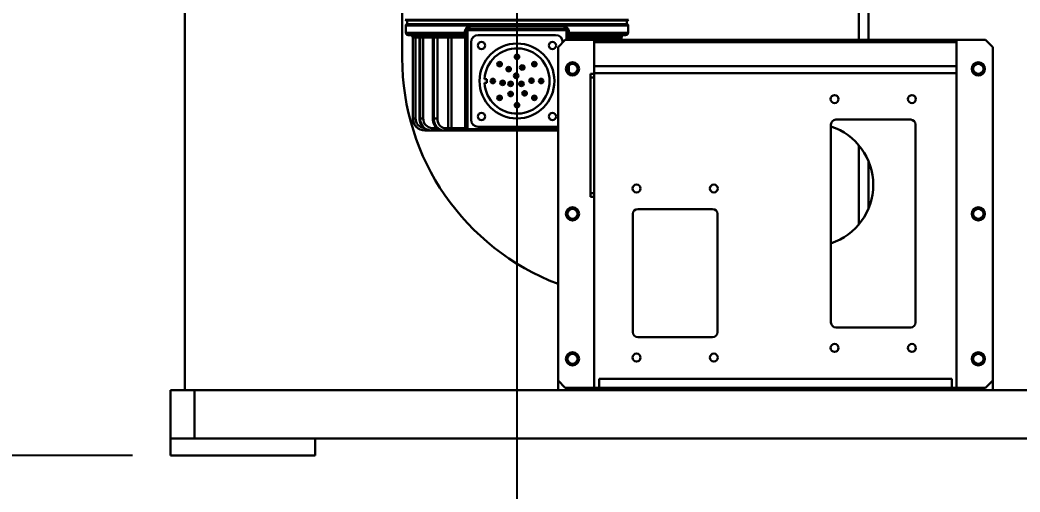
# Model space of a CAD drawing. Header units: millimetres. Extents: x 8 to 22425, y -1213 to 4973.
# Drawn here: x 2276.5 to 2690.5, y 2797.6 to 2993 of the extents above; entities that cross this region are included whole.
import ezdxf

# ---------------------------------------------------------------- set-up
doc = ezdxf.new("R2010")
doc.units = ezdxf.units.MM
doc.header["$PDSIZE"] = -1
doc.styles.get("Standard").update_dxf_attribs({"font": 'hyswlongfangsong.ttf'})
doc.dimstyles.new('ISO-25', dxfattribs={"dimscale": 25, "dimtxt": 3.5, "dimasz": 1.6, "dimexe": 1.25, "dimexo": 0.625, "dimtad": 1, "dimdec": 0, "dimzin": 9, "dimdsep": 46, "dimtxsty": 'Standard', "dimcen": 2.5, "dimadec": 0, "dimazin": 2, "dimtfac": 1, "dimtdec": 0, "dimtofl": 0, "dimtmove": 0, "dimatfit": 3, "dimfxl": 1, "dimarcsym": 0})

# ---------------------------------------------------------------- blocks, each defined once
blk = doc.blocks.new('*D110')
at = {"color": 0, "lineweight": -2, "transparency": 16777216}
for p, q in [((2482.24, 3241.83), (2482.24, 2153.72)), ((733.37, 3168.81), (733.37, 2153.72)), ((2442.24, 2184.97), (773.37, 2184.97))]:
    blk.add_line(p, q, dxfattribs=at)
at = {"color": 0, "transparency": 16777216}
for points in [[(773.37, 2191.64), (773.37, 2178.31), (733.37, 2184.97)], [(2442.24, 2191.64), (2442.24, 2178.31), (2482.24, 2184.97)]]:
    blk.add_solid(points, dxfattribs=at)
at = {"layer": 'Defpoints', "color": 0, "transparency": 16777216}
for p in [(2482.24, 3257.46), (733.37, 3184.44), (733.37, 2184.97)]:
    blk.add_point(p, dxfattribs=at)
at = {"color": 0, "transparency": 16777216, "insert": (1622.97, 2244.35), "char_height": 87.5, "attachment_point": 5}
blk.add_mtext('1749', dxfattribs=at)
blk = doc.blocks.new('*D111')
at = {"color": 0, "lineweight": -2, "transparency": 16777216}
for p, q in [((2482.24, 3184.15), (2482.24, 2639.64)), ((1945.12, 3129.79), (1945.12, 2639.64)), ((1985.12, 2670.89), (2442.24, 2670.89))]:
    blk.add_line(p, q, dxfattribs=at)
at = {"color": 0, "transparency": 16777216}
for points in [[(1985.12, 2677.56), (1985.12, 2664.22), (1945.12, 2670.89)], [(2442.24, 2677.56), (2442.24, 2664.22), (2482.24, 2670.89)]]:
    blk.add_solid(points, dxfattribs=at)
at = {"layer": 'Defpoints', "color": 0, "transparency": 16777216}
for p in [(2482.24, 3199.78), (1945.12, 3145.41), (2482.24, 2670.89)]:
    blk.add_point(p, dxfattribs=at)
at = {"color": 0, "transparency": 16777216, "insert": (2230.91, 2730.27), "char_height": 87.5, "attachment_point": 5}
blk.add_mtext('537', dxfattribs=at)
blk = doc.blocks.new('*D112')
at = {"color": 0, "lineweight": -2, "transparency": 16777216}
for p, q in [((1877.21, 3369.29), (1877.21, 2477.03)), ((2482.24, 3224.15), (2482.24, 2477.03)), ((1917.21, 2508.28), (2442.24, 2508.28))]:
    blk.add_line(p, q, dxfattribs=at)
at = {"color": 0, "transparency": 16777216}
for points in [[(1917.21, 2514.94), (1917.21, 2501.61), (1877.21, 2508.28)], [(2442.24, 2514.94), (2442.24, 2501.61), (2482.24, 2508.28)]]:
    blk.add_solid(points, dxfattribs=at)
at = {"layer": 'Defpoints', "color": 0, "transparency": 16777216}
for p in [(1877.21, 3384.91), (2482.24, 3239.78), (2482.24, 2508.28)]:
    blk.add_point(p, dxfattribs=at)
at = {"color": 0, "transparency": 16777216, "insert": (2218.07, 2567.65), "char_height": 87.5, "attachment_point": 5}
blk.add_mtext('605', dxfattribs=at)
blk = doc.blocks.new('*D113')
at = {"color": 0, "lineweight": -2, "transparency": 16777216}
for p, q in [((2482.24, 3184.15), (2482.24, 2342.38)), ((1701.5, 2463.42), (1701.5, 2342.38)), ((1741.5, 2373.63), (2442.24, 2373.63))]:
    blk.add_line(p, q, dxfattribs=at)
at = {"color": 0, "transparency": 16777216}
for points in [[(1741.5, 2380.3), (1741.5, 2366.96), (1701.5, 2373.63)], [(2442.24, 2380.3), (2442.24, 2366.96), (2482.24, 2373.63)]]:
    blk.add_solid(points, dxfattribs=at)
at = {"layer": 'Defpoints', "color": 0, "transparency": 16777216}
for p in [(2482.24, 3199.78), (1701.5, 2479.05), (2482.24, 2373.63)]:
    blk.add_point(p, dxfattribs=at)
at = {"color": 0, "transparency": 16777216, "insert": (2168.18, 2433), "char_height": 87.5, "attachment_point": 5}
blk.add_mtext('781', dxfattribs=at)
blk = doc.blocks.new('*D159')
at = {"color": 0, "lineweight": -2, "transparency": 16777216}
for p, q in [((2347.87, 3464.78), (3098.74, 3464.78)), ((3067.49, 3424.78), (3067.49, 2852.78)), ((2774.37, 2812.78), (3098.74, 2812.78))]:
    blk.add_line(p, q, dxfattribs=at)
at = {"color": 0, "transparency": 16777216}
for points in [[(3060.82, 3424.78), (3074.15, 3424.78), (3067.49, 3464.78)], [(3060.82, 2852.78), (3074.15, 2852.78), (3067.49, 2812.78)]]:
    blk.add_solid(points, dxfattribs=at)
at = {"layer": 'Defpoints', "color": 0, "transparency": 16777216}
for p in [(2332.24, 3464.78), (2758.74, 2812.78), (3067.49, 2812.78)]:
    blk.add_point(p, dxfattribs=at)
at = {"color": 0, "transparency": 16777216, "insert": (3008.11, 3129.58), "char_height": 87.5, "attachment_point": 5, "rotation": 90}
blk.add_mtext('652', dxfattribs=at)
blk = doc.blocks.new('*D160')
at = {"color": 0, "lineweight": -2, "transparency": 16777216}
for p, q in [((1471.3, 4440.64), (467.05, 4440.64)), ((498.3, 2852.78), (498.3, 4400.64)), ((2323.12, 2812.78), (467.05, 2812.78))]:
    blk.add_line(p, q, dxfattribs=at)
at = {"color": 0, "transparency": 16777216}
for points in [[(491.64, 4400.64), (504.97, 4400.64), (498.3, 4440.64)], [(491.64, 2852.78), (504.97, 2852.78), (498.3, 2812.78)]]:
    blk.add_solid(points, dxfattribs=at)
at = {"layer": 'Defpoints', "color": 0, "transparency": 16777216}
for p in [(498.3, 4440.64), (1486.92, 4440.64), (2338.74, 2812.78)]:
    blk.add_point(p, dxfattribs=at)
at = {"color": 0, "transparency": 16777216, "insert": (438.93, 3626.71), "char_height": 87.5, "attachment_point": 5, "rotation": 90}
blk.add_mtext('1628', dxfattribs=at)
blk = doc.blocks.new('*D161')
at = {"color": 0, "lineweight": -2, "transparency": 16777216}
for p, q in [((2323.12, 2812.78), (467.43, 2812.78)), ((498.68, 2772.78), (498.68, 2496.85)), ((1388.94, 2456.85), (467.43, 2456.85))]:
    blk.add_line(p, q, dxfattribs=at)
at = {"color": 0, "transparency": 16777216}
for points in [[(492.01, 2772.78), (505.34, 2772.78), (498.68, 2812.78)], [(492.01, 2496.85), (505.34, 2496.85), (498.68, 2456.85)]]:
    blk.add_solid(points, dxfattribs=at)
at = {"layer": 'Defpoints', "color": 0, "transparency": 16777216}
for p in [(2338.74, 2812.78), (498.68, 2456.85), (1404.56, 2456.85)]:
    blk.add_point(p, dxfattribs=at)
at = {"color": 0, "transparency": 16777216, "insert": (439.3, 2634.82), "char_height": 87.5, "attachment_point": 5, "rotation": 90}
blk.add_mtext('356', dxfattribs=at)

msp = doc.modelspace()

# ---------------------------------------------------------------- linework, layer by layer
at = {"color": 161, "lineweight": 30, "true_color": 0x67adff}
for p, q in [((2344.74, 3179.78), (2344.74, 2839.78)), ((2434.74, 3042.28), (2434.74, 2977.28)), ((2623.74, 2984.78), (2623.74, 2998.78)), ((2627.74, 2984.78), (2627.74, 2998.78)), ((2528.48, 2993.03), (2436, 2993.03)), ((2436.24, 2990.78), (2436.24, 2987.78)), ((2436.24, 2990.78), (2528.24, 2990.78)), ((2528.02, 2992.78), (2436.46, 2992.78)), ((2436.74, 2991.28), (2436.74, 2992.78)), ((2436.74, 2991.28), (2527.74, 2991.28)), ((2462.24, 2988.78), (2462.24, 2989.28)), ((2502.24, 2989.28), (2462.24, 2989.28)), ((2501.82, 2990.28), (2462.67, 2990.28)), ((2502.24, 2989.28), (2502.24, 2988.78)), ((2527.74, 2991.28), (2527.74, 2992.78)), ((2528.24, 2990.78), (2528.24, 2987.78)), ((2460.71, 2987.78), (2436.24, 2987.78)), ((2460.24, 2986.78), (2437.24, 2986.78)), ((2439.07, 2985.78), (2439.07, 2952.28)), ((2439.08, 2985.78), (2439.07, 2985.78)), ((2439.08, 2985.78), (2439.15, 2985.78)), ((2439.08, 2952.28), (2439.08, 2985.78)), ((2439.15, 2985.78), (2440.27, 2985.78)), ((2439.15, 2985.78), (2439.15, 2952.28)), ((2440.27, 2952.28), (2440.27, 2985.78)), ((2440.27, 2985.78), (2441.88, 2985.78)), ((2441.88, 2985.78), (2441.96, 2985.78)), ((2441.88, 2985.78), (2441.88, 2952.28)), ((2441.96, 2985.78), (2442.15, 2985.78)), ((2441.96, 2952.28), (2441.96, 2985.78)), ((2442.15, 2985.78), (2443.45, 2985.78)), ((2442.15, 2985.78), (2442.15, 2952.28)), ((2443.45, 2952.28), (2443.45, 2985.78)), ((2443.45, 2985.78), (2447.37, 2985.78)), ((2447.37, 2985.78), (2447.58, 2985.78)), ((2447.37, 2985.78), (2447.37, 2952.28)), ((2447.58, 2985.78), (2447.88, 2985.78)), ((2447.58, 2952.28), (2447.58, 2985.78)), ((2447.88, 2985.78), (2449.28, 2985.78)), ((2447.88, 2985.78), (2447.88, 2952.28)), ((2449.28, 2985.78), (2453.7, 2985.78)), ((2449.28, 2952.28), (2449.28, 2985.78)), ((2453.7, 2985.78), (2453.7, 2948.28)), ((2453.7, 2985.78), (2455.07, 2985.78)), ((2455.07, 2985.78), (2460.84, 2985.78)), ((2455.07, 2948.28), (2455.07, 2985.78)), ((2460.71, 2988.28), (2460.71, 2987.78)), ((2460.84, 2985.78), (2460.84, 2948.28)), ((2460.84, 2985.78), (2461.24, 2985.78)), ((2461.24, 2988.28), (2461.74, 2988.28)), ((2461.24, 2988.28), (2461.24, 2948.28)), ((2461.74, 2948.28), (2461.74, 2988.28)), ((2462.24, 2988.78), (2502.24, 2988.78)), ((2466.24, 2986.78), (2498.24, 2986.78)), ((2502.74, 2988.28), (2503.24, 2988.28)), ((2502.74, 2988.28), (2502.74, 2984.78)), ((2503.24, 2984.78), (2503.24, 2988.28)), ((2503.28, 2987.78), (2503.24, 2987.78)), ((2503.24, 2985.78), (2503.65, 2985.78)), ((2503.65, 2985.78), (2509.42, 2985.78)), ((2503.65, 2984.78), (2503.65, 2985.78)), ((2503.77, 2987.78), (2503.77, 2988.28)), ((2528.24, 2987.78), (2503.77, 2987.78)), ((2527.24, 2986.78), (2504.24, 2986.78)), ((2509.42, 2985.78), (2510.78, 2985.78)), ((2509.42, 2985.78), (2509.42, 2984.78)), ((2510.78, 2985.78), (2515.2, 2985.78)), ((2510.78, 2984.78), (2510.78, 2985.78)), ((2515.2, 2985.78), (2516.6, 2985.78)), ((2515.2, 2985.78), (2515.2, 2984.78)), ((2516.6, 2985.78), (2516.9, 2985.78)), ((2516.6, 2984.78), (2516.6, 2985.78)), ((2516.9, 2985.78), (2517.11, 2985.78)), ((2516.9, 2985.78), (2516.9, 2984.78)), ((2517.11, 2984.78), (2517.11, 2985.78)), ((2517.11, 2985.78), (2521.03, 2985.78)), ((2521.03, 2985.78), (2522.33, 2985.78)), ((2521.03, 2985.78), (2521.03, 2984.78)), ((2522.33, 2985.78), (2522.53, 2985.78)), ((2522.33, 2984.78), (2522.33, 2985.78)), ((2522.53, 2985.78), (2522.6, 2985.78)), ((2522.53, 2985.78), (2522.53, 2984.78)), ((2522.6, 2984.78), (2522.6, 2985.78)), ((2522.6, 2985.78), (2524.21, 2985.78)), ((2524.21, 2985.78), (2525.34, 2985.78)), ((2524.21, 2985.78), (2524.21, 2984.78)), ((2525.34, 2985.78), (2525.53, 2985.78)), ((2525.34, 2984.78), (2525.34, 2985.78)), ((2525.53, 2985.78), (2525.53, 2984.78)), ((2463.24, 2951.78), (2463.24, 2983.78)), ((2502.24, 2984.78), (2499.24, 2981.78)), ((2499.24, 2843.78), (2499.24, 2981.78)), ((2502.24, 2984.78), (2514.24, 2984.78)), ((2514.24, 2984.78), (2664.24, 2984.78)), ((2514.24, 2984.78), (2514.24, 2983.9)), ((2514.24, 2983.9), (2664.24, 2983.9)), ((2514.24, 2983.9), (2514.24, 2973.9)), ((2664.24, 2984.78), (2664.24, 2983.9)), ((2664.24, 2984.78), (2676.24, 2984.78)), ((2664.24, 2983.9), (2664.24, 2973.9)), ((2679.24, 2981.78), (2676.24, 2984.78)), ((2679.24, 2981.78), (2679.24, 2843.78)), ((2482.24, 2977.78), (2481.29, 2977.78)), ((2482.24, 2977.78), (2483.19, 2977.78)), ((2475.05, 2974.73), (2474.1, 2974.73)), ((2475.05, 2974.73), (2476, 2974.73)), ((2478.8, 2972.69), (2477.85, 2972.69)), ((2478.8, 2972.69), (2479.75, 2972.69)), ((2484.44, 2973.36), (2483.49, 2973.36)), ((2484.44, 2973.36), (2485.39, 2973.36)), ((2489.43, 2974.73), (2488.48, 2974.73)), ((2489.43, 2974.73), (2490.38, 2974.73)), ((2503.24, 2972.14), (2503.24, 2973.42)), ((2503.65, 2971.41), (2503.65, 2974.14)), ((2514.24, 2973.9), (2664.24, 2973.9)), ((2514.24, 2973.9), (2514.24, 2971.03)), ((2664.24, 2973.9), (2664.24, 2971.03)), ((2468.76, 2968.53), (2469.74, 2968.53)), ((2469.74, 2968.53), (2469.74, 2967.03)), ((2481.9, 2969.95), (2480.95, 2969.95)), ((2481.9, 2969.95), (2482.84, 2969.95)), ((2514.24, 2970.78), (2512.74, 2970.78)), ((2512.74, 2970.78), (2512.74, 2969.28)), ((2514.24, 2969.28), (2512.74, 2969.28)), ((2512.74, 2969.28), (2512.74, 2921.28)), ((2514.24, 2971.03), (2514.24, 2840.78)), ((2514.24, 2971.03), (2664.24, 2971.03)), ((2664.24, 2971.03), (2664.24, 2840.78)), ((2469.74, 2967.03), (2468.76, 2967.03)), ((2472.24, 2967.78), (2471.29, 2967.78)), ((2472.24, 2967.78), (2473.19, 2967.78)), ((2476.29, 2967.03), (2475.34, 2967.03)), ((2476.29, 2967.03), (2477.24, 2967.03)), ((2479.6, 2966.59), (2478.65, 2966.59)), ((2479.6, 2966.59), (2480.55, 2966.59)), ((2484.07, 2966.59), (2483.12, 2966.59)), ((2484.07, 2966.59), (2485.02, 2966.59)), ((2488.24, 2967.92), (2487.29, 2967.92)), ((2488.24, 2967.92), (2489.19, 2967.92)), ((2492.24, 2967.78), (2491.29, 2967.78)), ((2492.24, 2967.78), (2493.19, 2967.78)), ((2475.05, 2960.82), (2474.1, 2960.82)), ((2475.05, 2960.82), (2476, 2960.82)), ((2479.6, 2962.39), (2478.65, 2962.39)), ((2479.6, 2962.39), (2480.55, 2962.39)), ((2485.39, 2962.67), (2484.44, 2962.67)), ((2485.39, 2962.67), (2486.34, 2962.67)), ((2489.43, 2960.82), (2488.48, 2960.82)), ((2489.43, 2960.82), (2490.38, 2960.82)), ((2482.24, 2957.78), (2481.29, 2957.78)), ((2482.24, 2957.78), (2483.19, 2957.78)), ((2439.08, 2952.28), (2439.07, 2952.28)), ((2439.15, 2952.28), (2439.08, 2952.28)), ((2440.27, 2952.28), (2439.15, 2952.28)), ((2441.96, 2952.28), (2441.88, 2952.28)), ((2442.15, 2952.28), (2441.96, 2952.28)), ((2443.45, 2952.28), (2442.15, 2952.28)), ((2447.58, 2952.28), (2447.37, 2952.28)), ((2447.88, 2952.28), (2447.58, 2952.28)), ((2449.28, 2952.28), (2447.88, 2952.28)), ((2645.24, 2951.78), (2614.24, 2951.78)), ((2448.6, 2948.28), (2447.15, 2948.28)), ((2448.6, 2948.79), (2448.6, 2948.28)), ((2449.05, 2948.28), (2448.6, 2948.28)), ((2453.7, 2948.28), (2452.46, 2948.28)), ((2455.07, 2948.28), (2453.7, 2948.28)), ((2460.84, 2948.28), (2455.07, 2948.28)), ((2461.24, 2948.28), (2460.84, 2948.28)), ((2461.74, 2948.28), (2461.24, 2948.28)), ((2462.24, 2947.28), (2462.24, 2947.78)), ((2499.24, 2947.78), (2462.24, 2947.78)), ((2498.24, 2948.78), (2466.24, 2948.78)), ((2612.24, 2949.78), (2612.24, 2867.78)), ((2647.24, 2867.78), (2647.24, 2949.78)), ((2444.1, 2947.28), (2444.04, 2947.28)), ((2445.66, 2947.28), (2444.1, 2947.28)), ((2446.58, 2947.28), (2445.66, 2947.28)), ((2445.89, 2947.37), (2446.77, 2947.28)), ((2446.77, 2947.28), (2446.58, 2947.28)), ((2448.22, 2947.28), (2446.77, 2947.28)), ((2450.78, 2947.28), (2448.22, 2947.28)), ((2451.55, 2947.28), (2450.78, 2947.28)), ((2451.85, 2947.28), (2451.55, 2947.28)), ((2453.09, 2947.28), (2451.85, 2947.28)), ((2455.82, 2947.28), (2453.09, 2947.28)), ((2461.43, 2947.28), (2455.82, 2947.28)), ((2462.24, 2947.28), (2461.43, 2947.28)), ((2462.24, 2947.28), (2499.24, 2947.28)), ((2623.74, 2908.34), (2623.74, 2941.21)), ((2627.74, 2914.88), (2627.74, 2934.68)), ((2514.24, 2921.28), (2512.74, 2921.28)), ((2512.74, 2921.28), (2512.74, 2919.78)), ((2514.24, 2919.78), (2512.74, 2919.78)), ((2563.24, 2914.78), (2532.24, 2914.78)), ((2530.24, 2912.78), (2530.24, 2863.78)), ((2565.24, 2863.78), (2565.24, 2912.78)), ((2614.24, 2865.78), (2645.24, 2865.78)), ((2532.24, 2861.78), (2563.24, 2861.78)), ((2516.24, 2844.51), (2662.24, 2844.51)), ((2516.24, 2840.78), (2516.24, 2844.51)), ((2662.24, 2844.51), (2662.24, 2840.78)), ((2499.24, 2839.78), (2499.24, 2843.78)), ((2499.24, 2843.78), (2502.24, 2840.78)), ((2514.24, 2840.78), (2502.24, 2840.78)), ((2516.24, 2840.78), (2514.24, 2840.78)), ((2516.24, 2840.78), (2662.24, 2840.78)), ((2662.24, 2840.78), (2664.24, 2840.78)), ((2676.24, 2840.78), (2664.24, 2840.78)), ((2676.24, 2840.78), (2679.24, 2843.78)), ((2679.24, 2843.78), (2679.24, 2839.78)), ((2338.74, 2819.78), (2338.74, 2839.78)), ((2338.74, 2839.78), (2348.74, 2839.78)), ((2348.74, 2839.78), (2348.74, 2819.78)), ((2348.74, 2839.78), (2748.74, 2839.78)), ((2338.74, 2815.78), (2338.74, 2819.78)), ((2338.74, 2819.78), (2348.74, 2819.78)), ((2398.74, 2819.78), (2348.74, 2819.78)), ((2348.74, 2819.78), (2748.74, 2819.78)), ((2398.74, 2815.78), (2398.74, 2819.78)), ((2338.74, 2815.78), (2338.74, 2812.78)), ((2398.74, 2815.78), (2398.74, 2812.78)), ((2338.74, 2812.78), (2398.74, 2812.78))]:
    msp.add_line(p, q, dxfattribs=at)
at = {"color": 161, "lineweight": 30, "true_color": 0x67adff, "flags": 128}
for points in [[(2443.45, 2985.78), (2443.46, 2985.97), (2443.48, 2986.16), (2443.52, 2986.33), (2443.57, 2986.48), (2443.62, 2986.61), (2443.69, 2986.7), (2443.76, 2986.76), (2443.84, 2986.78)], [(2449.28, 2985.78), (2449.3, 2985.97), (2449.33, 2986.16), (2449.39, 2986.33), (2449.46, 2986.48), (2449.56, 2986.61), (2449.66, 2986.7), (2449.77, 2986.76), (2449.89, 2986.78)], [(2454.31, 2986.78), (2454.19, 2986.76), (2454.08, 2986.7), (2453.97, 2986.61), (2453.88, 2986.48), (2453.81, 2986.33), (2453.75, 2986.16), (2453.71, 2985.97), (2453.7, 2985.78)], [(2460.24, 2986.78), (2460.36, 2986.76), (2460.47, 2986.7), (2460.57, 2986.61), (2460.66, 2986.48), (2460.74, 2986.33), (2460.79, 2986.16), (2460.82, 2985.97), (2460.84, 2985.78)], [(2504.24, 2986.78), (2504.13, 2986.76), (2504.01, 2986.7), (2503.91, 2986.61), (2503.82, 2986.48), (2503.75, 2986.33), (2503.69, 2986.16), (2503.66, 2985.97), (2503.65, 2985.78)], [(2510.78, 2985.78), (2510.77, 2985.97), (2510.73, 2986.16), (2510.68, 2986.33), (2510.6, 2986.48), (2510.51, 2986.61), (2510.4, 2986.7), (2510.29, 2986.76), (2510.17, 2986.78)], [(2514.59, 2986.78), (2514.71, 2986.76), (2514.82, 2986.7), (2514.93, 2986.61), (2515.02, 2986.48), (2515.1, 2986.33), (2515.15, 2986.16), (2515.19, 2985.97), (2515.2, 2985.78)], [(2520.65, 2986.78), (2520.72, 2986.76), (2520.79, 2986.7), (2520.86, 2986.61), (2520.92, 2986.48), (2520.96, 2986.33), (2521, 2986.16), (2521.02, 2985.97), (2521.03, 2985.78)], [(2446.77, 2947.28), (2446.84, 2947.3), (2446.91, 2947.35), (2446.98, 2947.45), (2447.04, 2947.57), (2447.09, 2947.72), (2447.12, 2947.89), (2447.14, 2948.08), (2447.15, 2948.28)], [(2448.6, 2948.28), (2448.59, 2948.08), (2448.57, 2947.89), (2448.53, 2947.72), (2448.49, 2947.57), (2448.43, 2947.45), (2448.36, 2947.35), (2448.29, 2947.3), (2448.22, 2947.28)], [(2451.85, 2947.28), (2451.97, 2947.3), (2452.08, 2947.35), (2452.19, 2947.45), (2452.28, 2947.57), (2452.36, 2947.72), (2452.41, 2947.89), (2452.45, 2948.08), (2452.46, 2948.28)], [(2453.7, 2948.28), (2453.69, 2948.08), (2453.66, 2947.89), (2453.6, 2947.72), (2453.52, 2947.57), (2453.43, 2947.45), (2453.33, 2947.35), (2453.21, 2947.3), (2453.09, 2947.28)], [(2461.43, 2947.28), (2461.31, 2947.3), (2461.2, 2947.35), (2461.1, 2947.45), (2461.01, 2947.57), (2460.94, 2947.72), (2460.88, 2947.89), (2460.85, 2948.08), (2460.84, 2948.28)], [(2498.24, 2948.78), (2498.83, 2948.83), (2499.24, 2948.95)], [(2446.58, 2947.28), (2445.68, 2947.37), (2445.67, 2947.37)]]:
    msp.add_lwpolyline(points, dxfattribs=at)
at = {"color": 161, "lineweight": 30, "true_color": 0x67adff}
for centre, radius in [((2505.24, 2972.78), 2.75), ((2505.24, 2972.78), 2.1), ((2673.24, 2972.78), 2.75), ((2673.24, 2972.78), 2.1), ((2613.74, 2960.28), 1.65), ((2645.74, 2960.28), 1.65), ((2531.74, 2923.28), 1.65), ((2563.74, 2923.28), 1.65), ((2505.24, 2912.78), 2.75), ((2505.24, 2912.78), 2.1), ((2673.24, 2912.78), 2.75), ((2673.24, 2912.78), 2.1), ((2613.74, 2857.28), 1.65), ((2645.74, 2857.28), 1.65), ((2505.24, 2852.78), 2.75), ((2505.24, 2852.78), 2.1), ((2531.74, 2853.28), 1.65), ((2563.74, 2853.28), 1.65), ((2673.24, 2852.78), 2.75), ((2673.24, 2852.78), 2.1)]:
    msp.add_circle(centre, radius, dxfattribs=at)
for centre, radius, start, end in [((2438.64, 2997.28), 5, 238.2117, 244.1581), ((2436.74, 2990.78), 0.5, 90, 180), ((2462.24, 2988.28), 1, 90, 180), ((2502.24, 2988.28), 1, 0, 90), ((2527.74, 2990.78), 0.5, 0, 90), ((2525.84, 2997.28), 5, 295.8419, 301.7883), ((2437.24, 2987.78), 1, 180, 270), ((2438.07, 2985.78), 1, 0, 90), ((2438.08, 2985.78), 0.996, 359.7808, 89.7486), ((2438.15, 2985.78), 0.996, 359.7418, 89.76), ((2442.29, 2986.02), 2.03, 158.1869, 186.9257), ((2440.88, 2985.78), 1, 0, 90), ((2440.99, 2985.81), 0.964, 357.8016, 87.6515), ((2441.19, 2985.81), 0.964, 357.8016, 87.6515), ((2446.37, 2985.78), 1, 0, 90), ((2446.67, 2985.87), 0.915, 354.1921, 82.6688), ((2446.97, 2985.87), 0.914, 354.1619, 82.6654), ((2454.17, 2985.88), 0.903, 353.1327, 80.9606), ((2461.83, 2985.83), 1.07, 143.9346, 164.0659), ((2462.24, 2988.28), 0.5, 90, 180), ((2466.24, 2983.78), 3, 90, 180), ((2498.24, 2983.78), 3, 0, 90), ((2502.24, 2988.28), 0.5, 0, 90), ((2502.66, 2985.83), 1.06, 15.8995, 36.251), ((2510.31, 2985.88), 0.904, 99.093, 186.8137), ((2517.51, 2985.87), 0.915, 97.3312, 185.8079), ((2517.81, 2985.87), 0.915, 97.3495, 185.7896), ((2518.11, 2985.78), 1, 90, 180), ((2523.3, 2985.81), 0.964, 92.3182, 182.1992), ((2523.49, 2985.81), 0.965, 92.364, 182.1535), ((2523.6, 2985.78), 1, 90, 180), ((2522.2, 2986.02), 2.03, 353.0331, 21.8543), ((2526.33, 2985.78), 0.996, 90.24, 180.2582), ((2526.53, 2985.78), 0.996, 90.24, 180.2582), ((2527.24, 2987.78), 1, 270, 0), ((2467.56, 2982.46), 1.5, 0, 180), ((2467.56, 2982.46), 1.5, 180, 0), ((2482.24, 2967.78), 15.5, 0, 180), ((2482.24, 2967.78), 13.5, 0, 176.8153), ((2496.92, 2982.46), 1.5, 0, 180), ((2496.92, 2982.46), 1.5, 180, 0), ((2534.74, 2977.28), 100, 180, 249.2066), ((2482.24, 2977.78), 0.949, 90, 180), ((2482.24, 2977.78), 0.949, 180, 270), ((2482.24, 2977.78), 0.949, 0, 90), ((2482.24, 2977.78), 0.949, 270, 0), ((2475.05, 2974.73), 0.949, 90, 180), ((2475.05, 2974.73), 0.949, 180, 270), ((2475.05, 2974.73), 0.949, 0, 90), ((2475.05, 2974.73), 0.949, 270, 0), ((2478.8, 2972.69), 0.949, 90, 180), ((2478.8, 2972.69), 0.949, 180, 270), ((2478.8, 2972.69), 0.949, 0, 90), ((2478.8, 2972.69), 0.949, 270, 0), ((2484.44, 2973.36), 0.949, 90, 180), ((2484.44, 2973.36), 0.949, 180, 270), ((2484.44, 2973.36), 0.949, 0, 90), ((2484.44, 2973.36), 0.949, 270, 0), ((2489.43, 2974.73), 0.949, 90, 180), ((2489.43, 2974.73), 0.949, 180, 270), ((2489.43, 2974.73), 0.949, 0, 90), ((2489.43, 2974.73), 0.949, 270, 0), ((2472.24, 2967.78), 0.949, 90, 180), ((2472.24, 2967.78), 0.949, 0, 90), ((2481.9, 2969.95), 0.949, 90, 180), ((2481.9, 2969.95), 0.949, 180, 270), ((2481.9, 2969.95), 0.949, 0, 90), ((2481.9, 2969.95), 0.949, 270, 0), ((2488.24, 2967.92), 0.949, 90, 180), ((2488.24, 2967.92), 0.949, 0, 90), ((2492.24, 2967.78), 0.949, 90, 180), ((2492.24, 2967.78), 0.949, 0, 90), ((2482.24, 2967.78), 15.5, 180, 0), ((2482.24, 2967.78), 13.5, 183.1847, 0), ((2472.24, 2967.78), 0.949, 180, 270), ((2472.24, 2967.78), 0.949, 270, 0), ((2476.29, 2967.03), 0.949, 90, 180), ((2476.29, 2967.03), 0.949, 180, 270), ((2476.29, 2967.03), 0.949, 0, 90), ((2476.29, 2967.03), 0.949, 270, 0), ((2479.6, 2966.59), 0.949, 90, 180), ((2479.6, 2966.59), 0.949, 180, 270), ((2479.6, 2966.59), 0.949, 0, 90), ((2479.6, 2966.59), 0.949, 270, 0), ((2484.07, 2966.59), 0.949, 90, 180), ((2484.07, 2966.59), 0.949, 180, 270), ((2484.07, 2966.59), 0.949, 0, 90), ((2484.07, 2966.59), 0.949, 270, 0), ((2488.24, 2967.92), 0.949, 180, 270), ((2488.24, 2967.92), 0.949, 270, 0), ((2492.24, 2967.78), 0.949, 180, 270), ((2492.24, 2967.78), 0.949, 270, 0), ((2475.05, 2960.82), 0.949, 90, 180), ((2475.05, 2960.82), 0.949, 180, 270), ((2475.05, 2960.82), 0.949, 0, 90), ((2475.05, 2960.82), 0.949, 270, 0), ((2479.6, 2962.39), 0.949, 90, 180), ((2479.6, 2962.39), 0.949, 180, 270), ((2479.6, 2962.39), 0.949, 0, 90), ((2479.6, 2962.39), 0.949, 270, 0), ((2485.39, 2962.67), 0.949, 90, 180), ((2485.39, 2962.67), 0.949, 180, 270), ((2485.39, 2962.67), 0.949, 0, 90), ((2485.39, 2962.67), 0.949, 270, 0), ((2489.43, 2960.82), 0.949, 90, 180), ((2489.43, 2960.82), 0.949, 180, 270), ((2489.43, 2960.82), 0.949, 0, 90), ((2489.43, 2960.82), 0.949, 270, 0), ((2482.24, 2957.78), 0.949, 90, 180), ((2482.24, 2957.78), 0.949, 180, 270), ((2482.24, 2957.78), 0.949, 0, 90), ((2482.24, 2957.78), 0.949, 270, 0), ((2444.06, 2952.26), 4.98, 179.7517, 269.7558), ((2444.13, 2952.26), 4.98, 179.7595, 269.7535), ((2444.26, 2952.26), 3.99, 179.7833, 260.8864), ((2446.9, 2952.16), 4.94, 178.6631, 255.6257), ((2447.03, 2952.12), 4.89, 178.149, 256.4356), ((2447.31, 2952.13), 3.86, 177.8267, 267.6487), ((2452.13, 2951.81), 4.57, 174.1865, 262.6678), ((2452.43, 2951.81), 4.57, 174.1958, 262.6585), ((2452.93, 2951.91), 3.66, 174.1806, 262.672), ((2466.24, 2951.78), 3, 180, 270), ((2467.56, 2953.1), 1.5, 0, 180), ((2467.56, 2953.1), 1.5, 180, 0), ((2496.92, 2953.1), 1.5, 0, 180), ((2496.92, 2953.1), 1.5, 180, 0), ((2614.24, 2949.78), 2, 90, 180), ((2645.24, 2949.78), 2, 0, 90), ((2442.58, 2947.91), 1.65, 337.3626, 2.8012), ((2455.96, 2948.17), 0.904, 173.186, 260.9075), ((2462.24, 2948.28), 1, 180, 270), ((2462.24, 2948.28), 0.5, 180, 270), ((2604.24, 2924.78), 25.5, 0, 71.7161), ((2445.57, 2947.39), 0.145, 307.9852, 349.6779), ((2450.79, 2948.14), 0.867, 218.9892, 269.1022), ((2604.24, 2924.78), 25.5, 288.2839, 0), ((2532.24, 2912.78), 2, 90, 180), ((2563.24, 2912.78), 2, 0, 90), ((2614.24, 2867.78), 2, 180, 270), ((2645.24, 2867.78), 2, 270, 0), ((2532.24, 2863.78), 2, 180, 270), ((2563.24, 2863.78), 2, 270, 0)]:
    msp.add_arc(centre, radius, start, end, dxfattribs=at)
for points, knots in [([(2460.71, 2988.28), (2460.72, 2988.42), (2460.73, 2988.69), (2460.86, 2989.08), (2461.06, 2989.44), (2461.39, 2989.83), (2461.93, 2990.19), (2462.42, 2990.25), (2462.67, 2990.28)], [0, 0, 0, 0, 0.126407, 0.252993, 0.378781, 0.504191, 0.752572, 1, 1, 1, 1]), ([(2462.24, 2989.28), (2462.3, 2989.29), (2462.38, 2989.31), (2462.48, 2989.44), (2462.54, 2989.56), (2462.6, 2989.72), (2462.65, 2989.96), (2462.66, 2990.15), (2462.67, 2990.28)], [0, 0, 0, 0, 0.239282, 0.368244, 0.500054, 0.631636, 0.760504, 1, 1, 1, 1]), ([(2503.77, 2988.28), (2503.77, 2988.4), (2503.75, 2988.65), (2503.61, 2989.15), (2503.25, 2989.71), (2502.6, 2990.18), (2502.08, 2990.24), (2501.82, 2990.28)], [0, 0, 0, 0, 0.11462, 0.23032, 0.473096, 0.729938, 1, 1, 1, 1]), ([(2501.82, 2990.28), (2501.82, 2990.15), (2501.83, 2989.96), (2501.88, 2989.72), (2501.94, 2989.56), (2502.01, 2989.44), (2502.11, 2989.31), (2502.19, 2989.29), (2502.24, 2989.28)], [0, 0, 0, 0, 0.239475, 0.368391, 0.499962, 0.63166, 0.760611, 1, 1, 1, 1]), ([(2502.24, 2989.28), (2502.24, 2989.28), (2502.25, 2989.28), (2502.29, 2989.28), (2502.38, 2989.27), (2502.46, 2989.24), (2502.51, 2989.23)], [0, 0, 0, 0, 0.011489, 0.114627, 0.412091, 1, 1, 1, 1]), ([(2460.24, 2986.78), (2460.3, 2986.79), (2460.41, 2986.81), (2460.54, 2986.99), (2460.63, 2987.19), (2460.67, 2987.36), (2460.7, 2987.56), (2460.71, 2987.71), (2460.71, 2987.78)], [0, 0, 0, 0, 0.277497, 0.539903, 0.666844, 0.78011, 0.89308, 1, 1, 1, 1]), ([(2460.24, 2986.78), (2460.37, 2986.76), (2460.63, 2986.73), (2460.96, 2986.5), (2461.2, 2986.17), (2461.23, 2985.91), (2461.24, 2985.78)], [0, 0, 0, 0, 0.250118, 0.500008, 0.750056, 1, 1, 1, 1]), ([(2460.71, 2988.28), (2460.79, 2988.28), (2460.94, 2988.28), (2461.11, 2988.28), (2461.22, 2988.28), (2461.23, 2988.28), (2461.24, 2988.28)], [0, 0, 0, 0, 0.249891, 0.499784, 0.75011, 1, 1, 1, 1]), ([(2461.21, 2987.78), (2461.21, 2987.78), (2461.19, 2987.78), (2461.1, 2987.78), (2460.94, 2987.78), (2460.79, 2987.78), (2460.71, 2987.78)], [0, 0, 0, 0, 0.008253, 0.339218, 0.669611, 1, 1, 1, 1]), ([(2461.24, 2985.8), (2461.24, 2985.89), (2461.24, 2986.05), (2461.23, 2986.52), (2461.22, 2987.02), (2461.22, 2987.45), (2461.21, 2987.67), (2461.21, 2987.78)], [0, 0, 0, 0, 0.265222, 0.52025, 0.76472, 0.883121, 1, 1, 1, 1]), ([(2503.16, 2988.66), (2503.17, 2988.65), (2503.2, 2988.59), (2503.22, 2988.48), (2503.24, 2988.36), (2503.24, 2988.3), (2503.24, 2988.28), (2503.24, 2988.28), (2503.24, 2988.28)], [0, 0, 0, 0, 0.06559, 0.549504, 0.866938, 0.956734, 0.984215, 1, 1, 1, 1]), ([(2503.24, 2988.28), (2503.25, 2988.28), (2503.26, 2988.28), (2503.38, 2988.28), (2503.54, 2988.28), (2503.7, 2988.28), (2503.77, 2988.28)], [0, 0, 0, 0, 0.24989, 0.500216, 0.750109, 1, 1, 1, 1]), ([(2503.28, 2987.78), (2503.27, 2987.67), (2503.27, 2987.46), (2503.26, 2987.02), (2503.25, 2986.52), (2503.24, 2986.05), (2503.24, 2985.89), (2503.24, 2985.8)], [0, 0, 0, 0, 0.11588, 0.234698, 0.479187, 0.734772, 1, 1, 1, 1]), ([(2503.24, 2985.78), (2503.26, 2985.91), (2503.29, 2986.17), (2503.52, 2986.5), (2503.85, 2986.73), (2504.11, 2986.76), (2504.24, 2986.78)], [0, 0, 0, 0, 0.250032, 0.499937, 0.749854, 1, 1, 1, 1]), ([(2503.77, 2987.78), (2503.7, 2987.78), (2503.54, 2987.78), (2503.37, 2987.78), (2503.31, 2987.78), (2503.28, 2987.78)], [0, 0, 0, 0, 0.333139, 0.666281, 1, 1, 1, 1]), ([(2503.77, 2987.78), (2503.78, 2987.71), (2503.78, 2987.56), (2503.81, 2987.37), (2503.86, 2987.19), (2503.94, 2986.99), (2504.07, 2986.81), (2504.18, 2986.79), (2504.24, 2986.78)], [0, 0, 0, 0, 0.10665, 0.219137, 0.33249, 0.459462, 0.722495, 1, 1, 1, 1]), ([(2441.88, 2952.28), (2441.89, 2952.04), (2441.92, 2951.38), (2442.2, 2950.32), (2442.8, 2949.21), (2443.65, 2948.3), (2444.62, 2947.66), (2445.33, 2947.48), (2445.64, 2947.4)], [0, 0, 0, 0, 0.105891, 0.29161, 0.47781, 0.663756, 0.849045, 1, 1, 1, 1]), ([(2447.37, 2952.28), (2447.38, 2952.04), (2447.4, 2951.39), (2447.65, 2950.33), (2448.19, 2949.21), (2448.95, 2948.28), (2449.9, 2947.62), (2450.8, 2947.31), (2451.35, 2947.29), (2451.55, 2947.28)], [0, 0, 0, 0, 0.09106, 0.255943, 0.421907, 0.588152, 0.753278, 0.915205, 1, 1, 1, 1])]:
    msp.add_open_spline(points, degree=3, knots=knots, dxfattribs=at)

# ---------------------------------------------------------------- dimensions: what is measured, and where the dimension line sits
for base, p2, picture, middle in [((498.3, 4440.64), (1486.92, 4440.64), '*D160', (438.93, 3626.71)), ((498.68, 2456.85), (1404.56, 2456.85), '*D161', (439.3, 2634.82))]:
    dim = msp.add_linear_dim(base=base, p1=(2338.74, 2812.78), p2=p2, angle=90, dimstyle='ISO-25')
    dim.commit()
    dim.dimension.update_dxf_attribs({"geometry": picture, "text_midpoint": middle})
dim = msp.add_linear_dim(base=(3067.49, 2812.78), p1=(2332.24, 3464.78), p2=(2758.74, 2812.78), angle=90, dimstyle='ISO-25')
dim.commit()
dim.dimension.update_dxf_attribs({"geometry": '*D159', "text_midpoint": (3067.49, 3129.58), "dimtype": 160})
for base, p1, p2, picture, middle in [((2482.24, 2508.28), (1877.21, 3384.91), (2482.24, 3239.78), '*D112', (2218.07, 2508.28)), ((733.37, 2184.97), (2482.24, 3257.46), (733.37, 3184.44), '*D110', (1622.97, 2184.97)), ((2482.24, 2373.63), (1701.5, 2479.05), (2482.24, 3199.78), '*D113', (2168.18, 2373.63)), ((2482.24, 2670.89), (1945.12, 3145.41), (2482.24, 3199.78), '*D111', (2230.91, 2670.89))]:
    dim = msp.add_linear_dim(base=base, p1=p1, p2=p2, dimstyle='ISO-25')
    dim.commit()
    dim.dimension.update_dxf_attribs({"geometry": picture, "text_midpoint": middle, "dimtype": 160})

doc.saveas('drawing.dxf')
